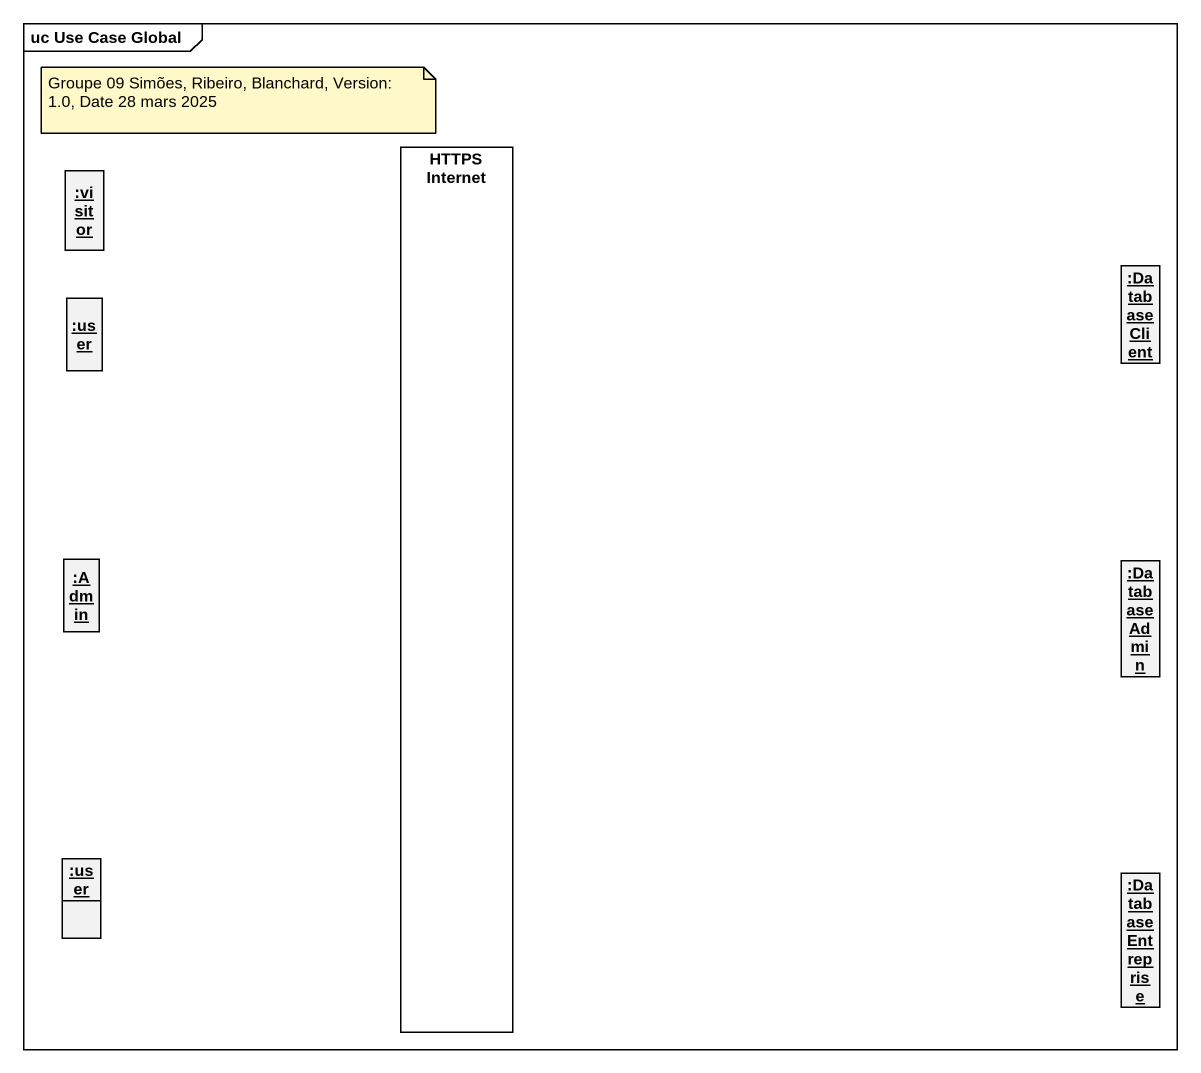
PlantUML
@startuml
mainframe uc Use Case Global
allowmixing
hide circle
hide empty members
object ":visitor" as visitor
rectangle "HTTPS Internet" as HTTPS_Internet
object ":Database Client" as Database_Client
object ":user" as user
object ":Admin" as Admin
object ":Database Admin" as Database_Admin
object ":user" as user_2
object ":Database Entreprise" as Database_Entreprise
note as N1
  Groupe 09 Simões, Ribeiro, Blanchard, Version: 1.0, Date 28 mars 2025
end note
@enduml
